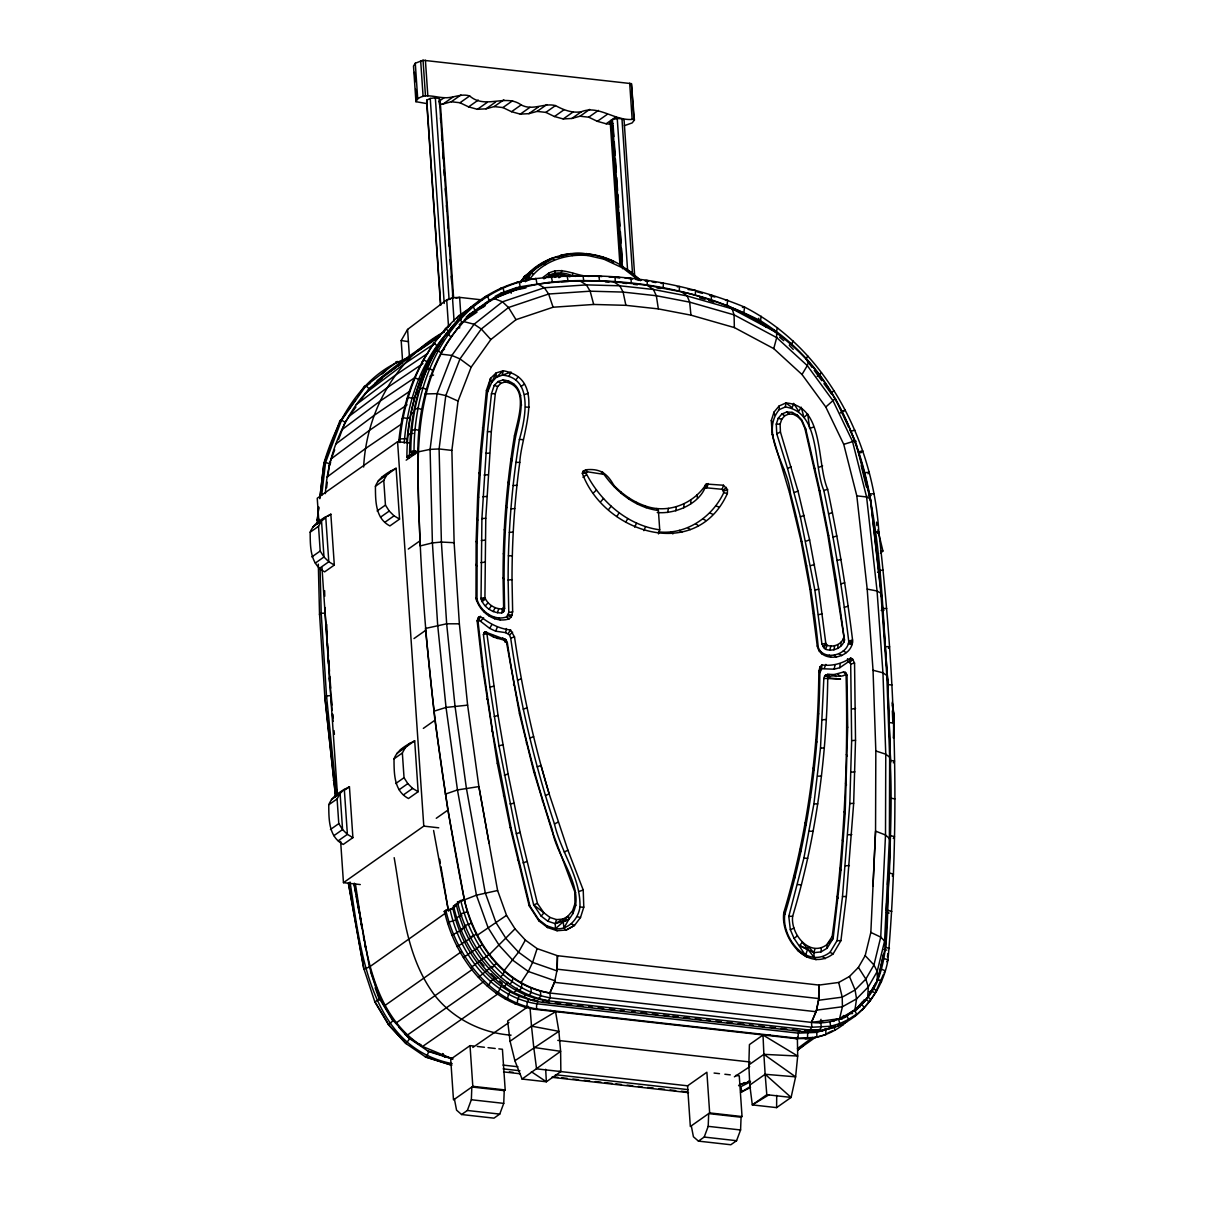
<?xml version="1.0" encoding="UTF-8"?>
<svg xmlns="http://www.w3.org/2000/svg" width="1205" height="1205" viewBox="0 0 1205 1205"><rect width="100%" height="100%" fill="white"/><g stroke="black" fill="none" stroke-linecap="round" stroke-linejoin="round"><path stroke-width="1.5" d="M331.978 710.378L325.169 613.179L321.193 613.24L319.536 614.716L318.316 564.121M851.649 740.698L850.7 663.94L849.163 661.891L847.883 662.163L839.825 667.706L834.161 669.197L821.735 668.73L819.837 672.751C819.234 754.39 808.254 836.104 784.817 914.399C781.202 937.475 806.793 970.115 830.019 952.327L837.083 940.638L842.491 896.58L849.796 803.599L851.649 740.698L855.52 740.247L854.556 663.127L852.688 659.24L850.73 658.02C841.843 663.669 832.61 666.245 821.9 664.964L820.093 666.742L818.843 671.17C818.27 752.718 807.199 834.312 783.837 912.516C780.012 937.641 807.501 973.369 833.137 953.878L840.924 940.653L846.347 896.475L853.667 803.298L855.52 740.247M852.568 641.994L852.568 640.096C846.392 589.486 838.108 539.147 827.639 489.245C816.267 462.81 824.823 405.889 785.946 402.952L779.138 405.964L774.032 412.08L771.321 420.485L772.209 434.538L789.486 492.649L800.964 540.759L809.941 589.185L817.261 646.031C821.072 663.594 850.64 659.09 852.568 641.994L848.712 642.175C846.648 655.746 822.955 660.958 818.255 647.296C813.074 595.27 803.675 543.711 790.36 493.176C788.673 466.591 759.195 433.755 779.274 409.595L785.359 406.959C821.072 412.487 812.998 464.934 823.843 490.54C834.297 540.322 842.551 590.555 848.712 641.045L848.712 642.175M844.464 640.232L836.285 580.433L828.694 535.592L819.897 490.872L805.784 429.085L801.807 419.912L797.333 415.107L792.047 412.351L786.699 411.99L781.834 414.038L778.219 418.271L776.276 424.115L776.758 433.785L787.528 468.414L800.346 516.84L814.896 590.209L821.946 644.178L825.425 649.254C832.806 651.95 842.446 648.049 844.464 640.232L827.76 534.764L818.978 490.119L804.88 428.362L801.536 420.635L797.77 416.614L793.357 414.309L788.944 413.993L784.786 415.725L781.744 419.265L780.102 424.175L780.448 432.053L797.996 491.053L809.624 539.915L818.722 589.109L825.802 643.289L827.202 645.338C833.423 647.522 840.985 644.615 843.5 638.454M875.824 750.986L875.553 831.134L870.838 932.414L865.175 955.625L858.412 967.404L849.465 976.487L838.71 982.467L819.023 985.072L557.448 955.701L537.114 948.606L525.365 940.096L515.032 928.844L506.537 915.348L497.605 890.51L478.882 786.594L467.615 705.151L459.361 623.813L454.134 542.717L451.875 450.399L458.051 401.054L471.155 367.179L490.827 339.554L515.996 319.671L553.095 307.23L593.673 304.458L625.892 305.332L658.352 308.902L690.947 315.153L734.357 327.579L773.746 348.622L802.003 374.499L825.787 407.004L843.756 444.359L856.815 495.858L867.193 589.109L873.038 670.266L875.824 750.986L885.765 754.194L889.652 757.237C892.212 795.692 890.329 834.493 889.441 873.053C886.021 908.389 890.6 945.533 878.099 979.409C867.992 1006.054 840.593 1026.283 811.447 1022.382L549.872 993.01C504.127 986.308 473.249 942.672 464.392 899.864C434.809 752.447 418.542 602.364 417.834 451.95C418.09 418.21 424.597 384.079 440.518 354.089L441 353.02C449.842 337.084 461.184 322.563 475.041 310.664L473.369 306.733C491.248 291.896 512.893 281.744 535.984 278.551L536.918 283.552L544.359 287.754L548.637 294.02L553.095 307.23M457.222 903.675L456.228 904.112C465.989 948.049 497.966 992.649 544.72 1000.406L809.76 1030.064L811.899 1027.232L811.447 1022.382L839.569 1018.677L854.932 1010.121L867.721 997.153L877.391 980.298L885.449 947.296L890.269 844.087L890.525 760.43L887.693 680.358C877.797 553.908 883.401 396.822 760.476 320.756C687.106 283.19 599.804 272.42 518.888 287.046M892.815 721.629L892.348 710.905M892.348 703.569L893.839 715.8L893.733 735.878L894.035 715.032L892.227 702.184M770.236 1035.11L763.006 1035.035L749.42 1044.599L748.832 1064.934L749.796 1085.087L752.312 1104.895L776.607 1107.621L776.713 1095.36M552.402 282L551.498 276.984L549.013 277.286C615.258 271.697 683.084 281.729 744.554 307.079C827.007 349.345 873.128 441.949 878.837 531.932C895.285 673.791 900.451 817.457 887.98 959.813C881.759 996.701 850.067 1034.116 809.76 1030.064M503.072 577.888C503.042 530.29 506.672 482.693 514.46 435.728C517.502 420.138 530.23 386.218 505.106 381.94L500.934 383.295L497.665 386.519L495.315 393.598L491.339 431.571L485.781 518.27L484.922 597.725C487.648 604.413 495.119 609.369 502.47 608.871L503.615 607.109L503.072 577.888L504.082 579.424L504.609 608.54L503.434 611.929L501.762 612.908C492.875 613.45 483.115 607.049 481.036 598.267L481.91 518.617L487.468 431.706L491.444 393.794L494.231 385.374L498.117 381.518L503.103 379.906C531.45 383.597 518.843 420.59 515.394 437.852C507.651 484.621 504.021 532.023 504.082 579.424M508.133 580.087C508.058 533.032 511.764 485.961 519.4 439.509C525.109 419.581 534.086 377.858 502.334 375.132L496.219 377.391L491.67 382.437L487.423 392.318L481.548 452.101L478.671 497.379L477.12 543.063L476.999 599.307C480.403 611.176 494.02 621.343 506.597 616.93L508.781 612.547L508.133 580.087L512.02 579.59C512.02 540.397 514.46 501.205 519.777 462.358C521.178 434.086 547.642 378.626 503.268 370.763L496.129 372.947L490.525 378.37L486.443 390.345L480.569 450.263L477.692 495.662L476.126 541.437L475.99 597.816C478.942 611.748 494.818 623.829 509.173 618.828L511.312 616.93L512.652 611.824L512.02 579.59M815.966 959.798L802.364 942.25L799.653 945.548L813.812 952.688L820.936 951.92L827.082 948.245L833.137 938.514L840.954 870.191L845.157 813.48L847.672 727.338L847.025 675.387L846.03 673.941C841.286 679.123 831.164 673.113 827.745 677.948C826.675 758.442 815.845 839.011 792.664 916.207C790.284 933.529 809.353 957.764 826.886 944.66L832.173 936.481C844.087 849.555 848.41 761.65 846.03 673.941L845.217 672.285L843.364 672.089L834.131 674.559L827.775 674.303L824.777 675.613L823.843 678.4L820.5 748.109L813.902 803.856L803.901 858.081L788.793 916.387L790.329 929.703L794.08 938.379L806.687 957.026L797.574 950.489L797.409 949.239M773.746 348.622L776.698 337.611L776.607 332.595L732.158 308.841L687.181 295.963L653.426 289.486L619.777 285.781L586.398 284.892L544.359 287.754L502.47 301.807L474.077 324.25L451.86 355.445L437.069 393.674L430.095 449.375L432.399 542.913L437.671 625.034L446.031 707.425L457.463 789.938L476.427 895.179L488.146 927.805L499.292 945.518L512.878 960.295L528.287 971.471L554.993 980.78L549.872 993.01C503.585 984.681 474.89 943.154 464.407 900.014L457.463 902.018C467.947 946.784 500.632 992.152 548.185 1000.692L550.324 997.861L549.872 993.01L554.556 982.346L557.237 969.197L557.448 955.701L557.011 970.899L532.61 962.388L518.527 952.191L506.115 938.695L495.933 922.488L485.223 892.694L466.35 787.934L454.978 705.829L446.663 623.798L441.392 542.054L439.102 448.953L445.79 395.571L459.979 358.909L481.277 329.01L508.51 307.501L548.637 294.02L590.149 291.188L623.106 292.077L656.333 295.737L689.667 302.139L734.071 314.851L776.698 337.611L807.29 365.612L833.032 400.798L852.462 441.226L866.591 496.957L877.059 590.977L882.949 672.797L885.765 754.194L885.509 835.005L880.735 937.113L873.956 964.934L865.838 979.093L855.098 989.983L842.205 997.153L818.587 1000.271L816.568 1010.152L811.447 1022.382L816.131 1011.718L818.813 998.568L819.023 985.072L818.587 1000.271M657.237 512.517C675.9 514.354 701.626 503.057 706.266 484.033L723.452 485.238L727.504 489.592L727.353 493.538C696.189 562.524 604.036 532.896 582.316 473.294L583.1 471.245L585.826 469.784C599.864 468.308 607.2 473.264 613.812 485.314C622.518 494.291 633.002 501.657 644.871 505.784C667.555 514.219 693.493 504.127 706.266 484.033M319.822 498.689L323.949 462.976C336.948 419.265 363.579 371.577 409.836 357.539M330.486 695.662L326.51 695.918L324.853 697.379L335.577 796.912M638.981 280.464L622.849 268.022L622.895 266.531C591.278 245.052 542.325 249.797 520.831 282.678M663.217 288.04L663.337 283.16L661.138 283.476M658.578 531.872C686.172 535.005 712.276 517.111 723.783 492.634L722.202 489.305L706.205 487.799M453.607 297.846L440.141 100.271L439.313 98.539L435.336 97.786L430.245 98.433L426.751 100.136L426.69 101.973L440.533 305.151M454.451 1099.246L456.559 1110.151L461.59 1114.52L467.344 1110.468L471.351 1099.743L471.833 1087L504.232 1090.63L505.196 1089.953L502.425 1049.284L498.825 1048.877M461.59 1114.52L493.975 1118.15L499.744 1114.098L503.735 1103.373L504.232 1090.63M691.293 1125.832L693.417 1136.752L698.433 1141.12L704.202 1137.053L708.194 1126.344L708.691 1113.601L741.075 1117.231L742.039 1116.553L739.268 1075.869L735.668 1075.463M698.433 1141.12L730.817 1144.75L736.571 1140.698L740.578 1129.974L741.075 1117.231M837.821 648.426L837.972 644.6M561.726 270.432L560.928 274.529L554.677 274.876L548.878 276.879L548.637 273.219C561.922 266.154 575.583 276.066 589.335 276.397M821.735 668.73L821.9 664.964M404.232 443.033C407.365 399.789 422.835 355.46 454.827 325.094M406.974 442.16C408.857 414.038 416.192 386.202 429.342 361.229L426.901 361.681L423.588 359.783C409.233 384.38 401.807 412.547 398.855 440.744L400.09 438.951C403.404 404.91 414.369 371.441 433.89 343.199L436.858 345.564L439.192 345.263L436.24 350.053M872.992 886.368L875.553 831.134L885.509 835.005L889.395 838.439L890.269 844.087M457.9 320.892C422.096 356.093 407.154 407.697 406.883 456.906L409.143 458.081M408.796 458.322L406.883 456.906L409.549 455.144C409.73 414.204 420.123 372.676 443.636 338.771L440.985 340.473M451.875 450.399L439.102 448.953L430.095 449.375L417.834 451.95L412.426 451.137L410.724 452.342L414.023 451.032C414.098 397.861 432.369 342.341 473.369 306.733L470.688 307.305C429.537 343.169 410.905 398.885 410.785 452.387L415.409 453.652M886.308 910.649L886.639 903.208M887.483 884.591L887.814 877.15M399.924 442.566L400.09 438.951L407.124 438.56M521.78 983.762L521.569 987.904L519.265 990.555M511.176 293.267L511.342 290.3M867.721 997.153L868.293 986.955L865.838 979.093L858.412 967.404M890.54 762.539L887.693 680.358L881.759 597.785L870.402 498.81C861.424 448.697 842.25 400.527 808.54 361.801C775.312 324.868 729.808 301.973 681.563 291.851L679.198 291.384L679.484 286.519L677.315 286.865M683.762 507.802L684.003 503.901M695.195 295.315L695.601 290.465L688.07 289.486M839.825 667.706L840.156 663.789M325.35 493.613C327.263 461.846 338.228 430.712 356.303 404.549C379.168 373.565 413.405 353.833 444.238 331.782M363.654 467.013C366.35 412.231 395.692 358.081 444.675 331.526M893.447 737.671L893.839 715.8L892.363 705.377M323.934 464.061L339.961 420.575L341.542 420.153L365.959 385.856L397.409 361.56L399.849 364.784M711.176 299.864L711.658 295.014L709.519 295.361L714.851 297.048M820.936 951.92L821.388 947.928M318.753 506.959L317.216 520.575L318.738 507.802M319.837 497.801L323.949 462.976L325.576 462.434L329.447 463.699L327.911 476.653M321.69 495.33L325.576 462.434L341.542 420.153L345.082 422.232L338.56 439.509M326.6 487.769L327.248 482.211M706.492 487.679L706.958 483.687M893.508 738.288L893.914 734.899M743.967 311.824L744.554 307.079L742.431 307.441M679.198 291.384L647.221 285.284C584.952 277.933 511.357 272.887 463.684 321.569C408.073 382.542 417.879 470.025 420.138 545.94L432.399 542.913L441.392 542.054L454.134 542.717M883.295 954.375L879.951 971.622L876.984 980.132M675.809 510.86L676.336 506.853M887.407 956.875L887.844 953.637M854.932 1010.121L856.544 998.885L855.098 989.983L849.465 976.487M785.359 406.959L785.946 402.952L792.182 407.682L793.673 403.374L798.704 411.357L801.22 407.215L804.006 417.502L807.666 413.978L809.67 428.498L813.45 427.067M632.023 274.288L632.248 272.902L622.142 266.32M833.935 649.887L834.613 645.88M512.818 978.068L512.2 981.729L509.79 984.274M760.476 320.756L761.229 316.267M501.762 612.908L502.47 608.871M506.055 639.825L507.365 642.868C516.794 706.356 531.797 769.001 552.312 829.823C555.987 857.885 590.947 893.282 568.655 919.611L555.249 923.648L547.898 921.253L541.165 916.131L533.679 904.895L516.343 833.74L499.006 745.895L489.908 687.166L483.416 634.553L484.832 631.812L506.055 639.825L519.46 713.706L533.86 772.013L551.544 829.582L574.755 891.73L574.996 903.494L572.661 910.603L562.991 921.976L555.475 928.709L546.739 925.802L538.74 919.626L529.959 906.16L511.101 828.227L492.679 731.992L483.31 667.66L478.114 622.096L478.506 617.231L480.328 616.418C489.381 623.497 498.885 628.754 510.558 630.004L514.52 636.993C522.202 690.058 533.649 742.551 549.149 793.869L567.901 850.188L583.22 889.998L583.792 907.154L580.494 917.547L574.484 925.44L566.395 929.989L557.087 930.727L547.567 927.549L538.831 920.831L529.115 905.633L510.197 827.519L497.288 763.277L482.362 666.621L477.135 620.741L478.506 617.231M667.63 512.487L668.444 508.42M571.426 923.858L574.484 925.44L566.124 930.019L563.925 928.046L568.655 919.611L568.489 915.996L562.916 919.099L556.514 919.611L555.249 923.648L555.475 928.709C568.323 930.2 578.264 919.069 579.967 907.094C580.795 877.496 560.958 852.221 554.451 823.919C534.372 763.413 519.747 701.144 510.679 638.032L509.489 634.914L505.618 632.625L506.431 628.543M834.161 669.197L834.99 665.16M478.686 620.696L480.328 616.418M839.569 1018.677L842.431 1006.747L842.205 997.153L838.71 982.467M395.586 363.398L395.993 361.801L397.409 361.56M776.397 331.737L777.451 327.609M766.711 327.414L757.975 321.358L758.788 318.24M819.325 651.528L819.536 650.715M893.839 715.8L892.86 714.52M525.455 281.744C526.63 273.746 533.996 269.302 539.795 264.663M545.338 277.994C552.764 271.215 563.639 272.044 572.315 275.704L572.993 273.384M820.997 1019.325L819.987 1022.774L822.985 1020.575M829.748 650.022L830.953 645.985M814.279 957.764L813.812 952.688L815.017 948.636M521.855 281.127L524.356 276.532L537.114 266.877L545.79 262.479L537.761 266.682M554.677 274.876L554.933 270.914M658.472 533.905L659.722 529.823L658.397 510.498L656.74 508.48M722.202 489.305L723.452 485.238M706.989 487.603L708.239 483.536M805.603 955.188L808.465 946.678L813.812 952.688M497.484 612.712L498.75 608.691M537.114 948.606L532.61 962.388L528.287 971.471L520.816 982.888M658.397 510.498C635.803 507.561 616.855 492.514 603.991 474.378L604.247 473.625M517.035 988.07L516.147 990.646L513.586 992.589C482.362 974.017 461.274 941.06 453.547 905.934L458.819 903.389M504.262 971.245L503.163 974.378L500.632 976.788M398.825 1027.202L408.796 1038.047L428.664 1051.528L427.142 1055.776L425.229 1056.77L451.89 1065.16M659.722 529.823C627.428 525.425 600.436 501.385 586.097 473.234L587.498 471.818L603.991 474.378M863.819 1000.06L866.199 999.698L869.257 1001.852L875.207 992.965L883.416 974.484M329.447 463.699L334.659 449.887M329.372 465.913L330.652 462.494M791.625 344.555L793.026 340.894M620.003 265.793L610.227 122.262L610.98 120.364L620.891 265.748M849.163 661.891L850.73 658.02M453.366 906.401L456.228 904.112M824.22 668.398L825.877 664.407M643.877 530.652L645.534 526.675M479.394 620.379L489.667 628.392L495.632 631.179L497.304 627.233M825.425 649.254L827.202 645.338M507.983 982.271L504.308 986.534M493.191 611.628L495.029 607.742M790.54 342.838L789.335 345.398L793.267 349.405M634.643 527.097L636.556 523.196M509.143 375.93L511.056 372.074L502.334 375.132L503.268 370.763L496.219 377.391L496.129 372.947L491.67 382.437L490.525 378.37L487.423 392.318L486.443 390.345M875.628 983.385L866.199 999.698L854.993 1011.417M499.894 295.571L501.144 293.101L517.216 287.377L515.921 289.938L495.376 297.966M310.167 532.203C313.601 523.226 322.729 518.331 330.848 514.204L334.312 565.055L324.657 571.848C309.926 564.196 310.288 546.588 310.167 532.203L318.527 526.329L321.524 520.861L325.727 516.719L328.799 561.771L334.312 565.055M375.418 486.278C378.852 477.285 387.98 472.405 396.099 468.263L399.563 519.114L389.908 525.922C375.162 518.27 375.538 500.662 375.418 486.278L383.762 480.388L386.775 474.921L390.977 470.794M328.754 804.789C332.188 795.812 341.316 790.917 349.435 786.79L352.899 837.641L343.244 844.434C328.513 836.782 328.875 819.174 328.754 804.789L337.099 798.915L340.111 793.447L344.314 789.305L347.386 834.357L352.899 837.641M394.005 758.864C397.439 749.871 406.567 744.991 414.686 740.849L418.15 791.7L408.48 798.508C393.749 790.857 394.125 773.249 394.005 758.864L402.35 752.974L405.362 747.507L409.549 743.365M547.898 921.253L549.947 917.442L556.514 919.611M525.365 940.096L518.527 952.191L504.052 970.733M402.59 361.123L401.19 340.548L407.576 329.432L446.694 299.879L452.493 297.725L459.632 297.379L482 299.894M625.621 522.352L627.79 518.587M805.964 359.09L807.772 355.987M489.667 628.392L491.851 624.672M809.142 1030.893L807.651 1033.438L807.471 1038.529L795.737 1038.605L534.161 1009.233C487.046 1001.069 454.616 956.107 444.57 911.733L445.82 910.272L450.881 909.534M799.804 1030.591L798.282 1033.137L798.041 1038.303L795.737 1038.605M802.003 374.499L807.29 365.612L808.54 361.801L806.717 360.084L812.11 367.45M616.87 516.493L619.129 512.773M534.161 1009.233L536.466 1008.931L536.707 1003.765L538.228 1001.219L528.784 999.412L527.248 1001.958L526.916 1007.019L524.642 1007.35M431.315 358.036L433.288 354.842M422.112 361.952L433.89 343.199M427.233 103.675L415.936 101.687L413.496 66.094L415.288 63.232L423.045 60.25L631.42 83.642L634.417 120.048L632.173 122.91L624.401 125.666M415.936 101.687L417.713 98.825C425.636 93.056 435.397 97.409 444.148 97.68C452.929 98.464 460.913 93.116 469.649 95.948C485.344 109.76 505.302 93.433 521.178 104.895C532.459 111.131 543.967 102.636 555.475 105.588C563.428 109.866 572.3 113.466 581.488 111.673C599.382 104.669 615.288 121.826 633.845 119.25L634.417 120.048M496.219 963.367L491.926 968.217M886.76 961.726L887.98 959.813L884.018 958.532M892.257 876.02L893.462 874.152L889.441 873.053M528.784 999.412L519.37 996.324L517.773 998.794L517.231 1003.629L515.017 1004.021M884.048 972.736L885.329 970.763L881.563 969.287M880.207 983.22L881.548 981.171L878.099 979.409M893.282 838.484L894.502 836.647L890.48 835.668M489.049 609.263L491.429 605.693M587.919 255.535C566.802 253.547 543.515 260.822 530.501 278.129L526.886 277.316L530.155 272.451L542.913 262.795L551.589 258.397L571.486 253.863L587.302 253.788L587.919 255.535L603.735 259.12L622.849 268.022M521.087 281.398L524.356 276.532L530.155 272.451L533.273 273.987M508.179 633.529L510.558 630.004M406.733 399.232L408.058 397.288L411.99 398.328L414.625 397.62M413.511 379.906L414.897 377.858L418.557 379.304L421.087 378.716M749.781 1086.865L740.578 1092.498L750.534 1087.422M457.207 318.12L458.969 315.574L479.545 301.536M401.792 419.566L403.057 417.728L407.215 418.421L409.911 417.623M893.312 762.825L894.532 761.063L890.525 760.43M862.434 1009.82L870.808 999.608L868.112 997.047M339.825 421.87L346.197 412.938M348.305 409.956L355.731 399.548M357.84 396.565L364.452 386.172L365.959 385.856L369.031 388.597L382.241 378.4M345.082 422.232L355.957 406.944M360.325 400.828L369.031 388.597M519.37 996.324L510.122 991.956L508.42 994.336L507.546 998.809L505.407 999.291M854.782 1016.553L864.106 1007.455L861.861 1004.428M846.513 1022.081L848.41 1019.49L856.574 1014.068L854.782 1010.603M837.746 1026.314L839.719 1023.617L848.41 1019.49L847.025 1015.604M828.558 1029.025L830.637 1026.268L839.719 1023.617L838.725 1019.355M819.189 1030.275L821.313 1027.458L820.786 1022.684M888.416 648.365L889.636 646.754L885.66 646.618M538.65 998.779L540.804 995.963L540.427 991.203M608.54 509.595L611.176 506.205M389.471 1023.407L388.477 1024.672L405.618 1043.319L425.892 1057.162L451.016 1065.069M432.309 345.504L445.76 328.423L458.969 315.574L461.259 318.888M449.465 331.511L455.309 324.266L452.688 325.937M515.71 379.997L518.376 376.683M877.601 533.469L878.837 531.932L874.875 532.173M528.95 995.375L531.179 992.634L531.028 988.115M510.122 991.956L501.175 986.277L498.072 992.528L496.038 993.116M868.022 473.776L869.257 472.27L865.371 472.631M380.042 998.599L393.176 1020.514L409.745 1038.544L406.07 1043.575L388.477 1024.672L374.875 1001.973L380.042 998.599L369.393 966.997L354.285 883.16M844.283 1017.623L857.568 1007.455L862.78 1001.295M541.165 916.131L543.922 912.878L537.43 903.389L520.138 832.399L508.103 774.002L498.042 715.454L486.684 632.038M491.926 966.395L478.43 977.345M819.249 375.222L821.479 372.691M849.932 662.389L852.688 659.24M447.642 923.572L448.923 922.126L455.761 919.957L452.764 908.209L455.385 906.371L453.547 905.934M600.662 501.717L603.539 498.554M515.032 928.844L489.26 954.646M485.344 605.799L488.206 602.681M823.602 647.883L826.088 644.148M817.186 376.412L818.933 374.544M480.72 620.937L483.657 617.849M393.176 1020.514L388.748 1024.717L375.011 1001.807M451.845 935.276L462.358 929.582M803.343 1045.563L797.755 1050.097M840.096 1019.189L843.756 1015.484M450.655 324.476L444.088 330.848L445.76 328.423L448.396 331.3M459.256 324.732L461.801 322.277M464.362 319.822L470.748 313.692M593.372 492.981L596.43 490.043M488.838 954.45L483.913 958.608M723.407 490.149L726.419 487.347M880.418 553.291L882.919 551.031L877.888 529.884M457.087 946.708L472.014 937.309M805.151 1038.846C820.545 1037.972 835.592 1032.007 846.889 1021.433M841.677 1019.355L845.925 1015.649M844.554 1017.562L850.218 1012.637M845.744 1016.96L852.824 1010.799M825.787 407.004L835.366 398.509L848.516 427.082M509.489 634.914L512.637 632.218M484.546 957.478L470.553 967.856M843.711 411.206L845.172 410.001L842.099 411.432M482.015 601.672L485.314 599.096M365.627 386.534L369.905 383.235M381.322 374.424L385.6 371.11M377.09 380.705L385.962 373.851M513.586 992.589L532.67 1000.512L542.175 1002.364L803.75 1031.736L813.149 1031.992L815.695 1030.034L819.4 1029.567M813.149 1031.992L822.428 1030.832L824.973 1028.889M532.67 1000.512L535.231 998.553M794.08 938.379L797.379 935.833M542.175 1002.364L544.72 1000.406M803.75 1031.736L806.296 1029.778L815.695 1030.034M463.398 957.598L477.888 947.748M523.106 997.228L525.651 995.285M397.861 366.079L402.365 362.675M417.382 351.363L438.469 336.225M523.904 278.039L528.121 274.861M374.725 383.431L413.601 354.134L439.961 336.421M365.1 393.417L403.886 364.196L434.93 343.305M356.303 404.549L395.044 375.418L427.685 353.426M348.471 416.764L387.136 387.724L422.91 363.594M441.617 351.257L444.54 349.073M341.587 429.974L380.223 401.024L414.46 377.888M335.758 444.058L374.333 415.228L410.152 390.977M330.983 459L369.528 430.29L407.064 404.82M831.375 392.71L834.026 390.736M326.932 477.135L365.431 448.576L401.461 424.055M470.688 307.305C489.23 291.806 511.899 281.337 535.984 278.551M582.994 477.316L586.353 474.83M521.072 386.519L524.416 384.064M815.966 1036.948L797.755 1049.901M465.808 311.794L468.685 309.685M497.981 977.406L495.391 979.303L495.225 977.601L491.203 973.67M833.288 1021.463L836.3 1019.249M797.454 1048.591L812.592 1037.46M508.962 1022.518L472.812 1047.461M548.637 273.219L543.094 277.255L544.027 278.927M498.945 993.161L422.563 1046.482C368.61 1012.155 364.663 940.442 355.355 883.717M467.54 315.815L473.234 311.794M468.82 315.002L489.094 300.557L504.202 292.544L520.214 286.911L519.235 282L516.719 282.316M483.717 981.638L407.441 1035.035M472.45 969.377L396.249 1022.864M438.635 101.566L444.148 97.68M439.644 104.202L443.094 104.007L452.749 97.213M443.094 104.007L451.273 101.762L460.928 94.969M451.273 101.762L459.979 102.741L469.649 95.948M459.979 102.741L468.609 106.883L478.264 100.075M468.609 106.883L477.406 109.309L487.061 102.5M477.406 109.309L485.992 108.827L495.647 102.033M485.992 108.827L494.186 106.582L503.841 99.789M494.186 106.582L502.907 107.561L512.562 100.768M502.907 107.561L511.523 111.704L521.178 104.895M511.523 111.704L520.304 114.129L529.974 107.32M520.304 114.129L528.905 113.647L538.56 106.853M528.905 113.647L537.099 111.402L546.754 104.609M537.099 111.402L545.82 112.381L555.475 105.588M545.82 112.381L554.451 116.524L564.106 109.715M554.451 116.524L563.232 118.949L572.902 112.14M563.232 118.949L571.818 118.467L581.488 111.673M571.818 118.467L580.012 116.222L589.667 109.414M580.012 116.222L588.733 117.201L598.388 110.393M588.733 117.201L597.349 121.328L607.004 114.535M597.349 121.328L606.145 123.769L615.8 116.96M546.091 261.862L550.444 258.789M521.373 280.614L527.172 276.532M558.969 256.981L561.861 254.948M548.772 277.602C554.662 272.797 563.383 273.957 569.92 276.804M551.062 277.692L555.415 274.62M554.948 277.406L559.301 274.348M558.939 277.768L563.277 274.71M408.796 442.943L397.575 441.693L317.246 498.237L318.903 522.624M409.263 455.234L406.883 456.906L410.574 454.842L412.999 455.354M412.125 453.517L415.77 450.956M406.703 457.569L410.574 454.842M406.175 460.159L417.834 451.95L414.023 451.032M312.848 526.977L321.524 520.861L323.979 556.981L328.799 561.771L319.671 568.203M322.579 520.033L325.335 518.09M328.091 516.147L330.848 514.204M378.084 481.036L386.775 474.921M387.814 474.107L396.099 468.263M311.854 556.921L320.199 551.031L318.527 526.329M377.105 510.98L385.449 505.106L383.762 480.388M315.288 563.096L323.979 556.981L320.199 551.031M380.539 517.171L389.23 511.056L394.05 515.83L399.563 519.114M384.907 522.262L394.05 515.83M408.284 549.058L419.882 540.909M413.993 638.56L425.576 630.396L425.455 628.453L446.663 623.798L459.361 623.813M423.332 728.392L434.915 720.229L425.576 630.396M331.42 799.563L340.111 793.447L342.566 829.567L347.386 834.357L338.259 840.789M345.293 789.697L349.435 786.79M396.671 753.622L405.362 747.507M406.401 746.678L414.686 740.849M330.441 829.507L338.786 823.617L337.099 798.915M395.677 783.566L404.037 777.692L402.35 752.974M333.875 835.683L342.566 829.567L338.786 823.617M399.126 789.757L407.802 783.627L412.622 788.416L418.15 791.7M403.494 794.848L412.622 788.416M340.638 841.421L343.455 882.678L423.783 826.118L438.74 827.805M436.27 818.285L447.868 810.122L434.915 720.229M460.009 901.581L462.434 899.864M449.902 910.076L454.255 907.004M461.063 951.935L384.907 1005.512M495.225 977.601L490.661 981.518L488.914 985.042L487.001 985.765M473.625 1046.045L470.025 1045.639L450.7 1059.24L453.487 1099.924L472.812 1086.323L505.196 1089.953M528.377 1006.386L507.636 1020.981L510.077 1041.241L514.896 1060.731L522.081 1079.047L546.362 1081.774L560.852 1071.576L560.626 1051.317L558.879 1031.329L555.565 1011.748L550.414 1010.468M510.077 1041.241L531.51 1026.148L555.565 1011.748M514.896 1060.731L558.879 1031.329L531.51 1026.148L530.125 1008.811M522.081 1079.047L560.626 1051.317L533.77 1047.446L531.51 1026.148M748.832 1064.934L763.88 1054.345L797.695 1056.032L795.616 1076.848L791.098 1097.424L776.607 1107.621M709.655 1112.908L690.329 1126.524L687.558 1085.841L706.883 1072.239L709.655 1112.908L742.039 1116.553M749.796 1085.087L765.145 1074.273L795.616 1076.848L763.88 1054.345L763.006 1035.035L797.695 1056.032L797.364 1037.249M763.88 1054.345L765.145 1074.273L791.098 1097.424L766.802 1094.697L752.312 1104.895L769.121 1094.727M822.744 646.618L826.118 644.283M445.443 913.164L369.393 966.997L363.85 969.257L348.381 883.416M477.15 935.351L506.537 915.348M460.762 929.401L465.883 926.69M456.605 917.743L461.846 915.167M476.638 948.199L482.181 944.72M466.305 316.99L484.772 306.145M464.678 320.455L477.014 312.14M469.98 314.505L475.583 310.754M385.148 374.68L396.355 367.209M407.862 435.276L410.544 433.484L413.164 433.423M734.387 1076.833L749.706 1066.696M410.754 414.143L413.436 412.381M739.343 1084.304L746.528 1082.858L749.631 1080.825M415.65 393.884L418.316 392.137M422.337 374.65L425.004 372.917M430.863 356.816L433.514 355.083M470.236 937.189L476.306 934.297M555.249 923.648L562.916 919.099L563.925 928.046M746.528 1082.858L749.6 1081.036M464.889 925.666L471.396 923.226M533.996 268.745L536.361 267.45M495.074 296.34L501.144 293.101M481.533 600.572L485.118 598.659M484.802 303.585L490.842 300.376M487.603 302.907L477.451 308.751L484.997 304.745M474.68 310.98L485.238 305.362M460.626 913.872L467.404 911.763M464.407 900.014L457.538 902.033L458.789 902.425M564.271 852.055L567.901 850.188M840.292 412.954L842.581 411.779M738.59 1085.705L744.795 1082.527M750.549 1081.744L741.03 1086.594L741.542 1091.082M320.093 568.926L321.193 613.24L326.51 695.918L334.93 778.867L333.273 780.313L334.885 780.569M554.451 823.919L558.126 822.172M827.91 1032.941L832.248 1030.862M776.758 433.785L780.448 432.053M835.743 1026.253L822.428 1030.832M381.834 477.21L384.907 475.794M316.599 523.151L319.656 521.72M400.421 749.796L405.016 747.657M335.186 795.737L339.78 793.583M445.263 911.959L443.937 911.537L452.764 908.209M450.052 909.474C459.286 952.688 490.601 996.671 536.707 1003.765L798.282 1033.137L816.839 1032.369L830.757 1027.639M548.155 277.135L551.679 275.553M545.443 795.526L549.149 793.869L540.97 765.371L537.234 766.892M478.596 620.876L479.575 620.439M787.528 468.414L791.248 466.802M790.329 929.703L794.035 928.091M411.809 430.697L415.017 429.372L418.783 430.366M562.901 921.991L568.655 919.611M414.776 409.474L417.939 408.194L421.554 409.429M794.246 492.559L797.996 491.053M537.43 903.389L533.679 904.895L549.947 917.442M723.828 491.053L727.504 489.592M524.567 394.622L528.317 393.207M523.091 862.916L526.856 861.485M419.777 389.034L422.895 387.859L426.269 389.411M800.346 516.84L804.112 515.424M529.823 738.093L533.589 736.677M843.756 444.359L855.64 440.684L855.836 442.295L850.143 430.456M818.813 467.284L822.593 465.913M516.343 833.74L520.138 832.399M579.439 891.339L583.22 889.998M426.615 369.604L429.658 368.534L432.731 370.507M523.241 709.143L527.037 707.832M445.338 794.125L457.463 789.938L478.882 786.594L489.094 843.259M805.814 541.226L809.624 539.915M823.843 490.54L827.639 489.245M430.049 376.231L433.544 375.056M828.588 513.842L832.384 512.592M435.306 351.529L438.274 350.565L441 353.02M481.187 599.427L484.982 598.207M504.293 775.207L508.103 774.002M433.875 711.251L446.031 707.425L467.615 705.151M810.679 565.672L814.49 564.482M517.502 680.087L521.328 678.897M833.001 537.174L836.797 535.984M499.006 745.895L502.831 744.75M837.083 560.521L840.909 559.391M814.475 1037.641L826.012 1034.568L825.726 1029.959M814.896 590.209L818.722 589.109M456.303 328.799L459.828 327.79M445.609 334.93L448.471 334.116L450.836 337.069M851.453 431.119L854.857 430.155M840.849 583.898L844.69 582.813M494.216 716.538L498.042 715.454M510.679 638.032L514.52 636.993M844.298 607.275L848.139 606.251M489.908 687.166L493.749 686.157M818.481 614.731L822.337 613.737M457.478 320.168L460.25 319.476L462.268 322.94M848.712 641.045L852.568 640.096M840.412 1025.44L843.063 1024.807M483.416 634.553L487.287 633.664L493.689 637.144L505.889 640.668L504.684 641.075L502.816 637.807M821.946 644.178L825.802 643.289M634.749 276.773L624.085 120.199L621.961 118.738L617.246 118.512L612.396 119.611L622.563 268.73M858.939 453.05L861.635 452.447M850.7 663.94L854.556 663.127M515.921 289.938L525.952 287.92M869.272 991.685L871.757 991.203L875.207 992.965L876.653 990.811L873.565 988.672M450.399 299.156L446.694 299.879L448.531 326.796M455.942 298.087L459.632 297.379L460.852 315.333M508.781 612.547L512.652 611.824M613.405 262.961L613.255 261.38C596.897 254.044 578.31 250.986 560.717 255.324L563.051 257.298M509.956 803.946L513.872 803.238M497.605 890.51L476.427 895.179L464.392 899.864L447.868 810.122M485.103 296.656L487.724 296.189L489.094 300.557M859.225 451.604L862.931 451.001M725.5 300.406L727.624 300.075L727.112 304.91L732.158 308.841L734.071 314.851L734.357 327.579M500.512 288.236L503.042 287.875L504.202 292.544M481.036 598.267L484.922 597.725M625.154 278.235L631.043 278.235L631.254 283.145M868.293 495.812L871.155 495.421M609.037 276.909L614.957 276.788L615.348 281.729M816.568 1010.152L842.431 1006.747L856.544 998.885L868.293 986.955L877.195 971.486L884.606 941.015L889.395 838.439L889.652 757.237L886.82 675.478L880.915 593.267L870.402 498.81L866.591 496.957L856.815 495.858M568.022 281.021L567.194 276.05L564.723 276.337L598.93 275.945L599.503 280.901M851.679 709.022L855.55 708.525M525.696 280.916L527.474 280.69C530.682 269.212 543.289 263.955 552.914 258.668L554.149 260.295M580.569 275.99L583.009 275.689L583.717 280.66M480.946 562.63L484.817 562.178M823.843 678.4L840.548 679.033L827.745 677.948M877.571 572.239L880.418 571.923M481.262 540.563L485.148 540.141M857.568 1007.455L859.813 1007.214M546.001 282.783L549.435 282.437M533.499 278.852L551.498 276.984M851.016 772.224L854.902 771.848M481.91 518.617L485.781 518.27M881.186 610.438L884.048 610.197M509.323 532.384L513.194 532.083M849.796 803.599L853.667 803.298M822.473 719.792L826.344 719.49M482.828 496.761L486.715 496.475M484.079 475.011L487.95 474.755M869.859 493.96L873.821 493.704M847.959 834.794L851.83 834.553M561.59 281.699L568.564 281.398M485.615 453.336L489.486 453.125M510.89 508.826L514.746 508.615M491.444 393.794L495.315 393.598M788.793 916.387L792.664 916.207M850.474 1013.631L852.583 1013.526M820.5 748.109L824.356 747.944M845.518 865.777L849.389 865.612M611.04 276.819L620.033 277.602M409.549 455.144L413.541 454.978L414.023 453.607L410.785 452.387M879.123 570.372L883.084 570.221M487.468 431.706L491.339 431.571M842.491 896.58L846.347 896.475M513.089 485.449L516.945 485.374M425.109 393.93L437.069 393.674L445.79 395.571L458.051 401.054M582.316 473.294L586.097 473.234M817.638 776.156L821.479 776.095M508.374 555.791L512.291 555.761M882.738 608.51L886.699 608.495M515.936 462.358L519.777 462.358M837.083 940.638L840.924 940.653M813.902 803.856L817.743 803.886M776.276 424.115L780.102 424.175M579.967 907.094L583.792 907.154M519.4 439.509L523.241 439.599M809.323 831.179L813.149 831.314M596.55 276.246L601.898 276.532M605.467 281.834L608.992 282.015M848.621 642.822L852.417 643.033M525.546 407.034L529.356 407.275M803.901 858.081L807.696 858.337M887.934 684.651L891.926 684.952M880.493 550.836L882.919 551.031M612.607 277.105L619.777 277.752M623.166 283.16L626.721 283.476M797.62 884.53L801.415 884.892M606.145 123.769L611.583 124.371M506.401 641.873L504.714 641.678L507.365 642.868M343.455 882.678L360.28 884.56M557.237 969.197L818.813 998.568M554.556 982.346L816.131 1011.718M545.699 1002.048L549.435 1002.47M555.038 1003.102L560.641 1003.735M566.245 1004.352L571.863 1004.985M577.466 1005.618L583.069 1006.25M588.673 1006.883L592.408 1007.29M598.011 1007.922L603.615 1008.555M609.218 1009.188L614.836 1009.82M620.439 1010.438L624.175 1010.859M631.646 1011.703L635.381 1012.125M640.985 1012.757L646.588 1013.375M652.191 1014.008L657.81 1014.64M663.413 1015.273L669.016 1015.905M672.751 1016.312L678.355 1016.945M683.958 1017.577L689.561 1018.21M695.164 1018.843L700.783 1019.46M706.386 1020.093L710.122 1020.514M715.725 1021.147L721.328 1021.78M726.931 1022.397L732.535 1023.03M738.138 1023.663L743.756 1024.295M749.359 1024.913L753.095 1025.335M758.698 1025.967L764.301 1026.6M769.905 1027.232L775.508 1027.85M781.111 1028.483L786.729 1029.115M792.333 1029.748L797.936 1030.38M511.086 1035.155C482.015 1033.107 453.411 1018.888 435.171 995.902C405.031 956.228 402.515 904.88 394.171 857.674M557.794 1040.397L750.233 1062.012M477.225 1046.452L484.425 1047.265M488.025 1047.657L495.225 1048.471M714.083 1073.053L719.475 1073.655M724.868 1074.258L730.275 1074.86M560.852 1071.576L536.556 1068.85L533.77 1047.446M502.997 1065.084L517.939 1066.756M559.045 1071.381L687.965 1085.856M503.118 1068.865L519.942 1070.763M555.43 1074.74L688.085 1089.636M509.369 1071.908L513.119 1072.33M552.342 1076.728L557.96 1077.36M561.696 1077.782L567.299 1078.415M572.902 1079.047L578.505 1079.665M584.109 1080.298L589.712 1080.93M595.315 1081.563L600.933 1082.18M604.669 1082.602L612.14 1083.446M615.875 1083.867L621.479 1084.5M627.082 1085.118L632.685 1085.75M638.288 1086.383L642.039 1086.805M647.642 1087.437L653.246 1088.055M658.849 1088.687L664.452 1089.32M670.055 1089.953L675.659 1090.585M681.262 1091.203L686.88 1091.835M503.554 1071.893L520.364 1073.791M552.131 1077.345L688.522 1092.664M471.351 1099.743L503.735 1103.373M708.194 1126.344L740.578 1129.974M467.344 1110.468L499.744 1114.098M704.202 1137.053L736.571 1140.698M889.576 722.593L893.568 723.06M440.518 354.089L451.86 355.445L459.979 358.909L471.155 367.179M633.83 284.335L637.385 284.817M628.739 278.551L632.339 279.033M635.939 279.515L641.331 280.238M495.632 631.179L505.618 632.625M508.48 614.671L512.155 615.213M401.19 340.548L408.435 341.633M542.913 262.795L545.699 264.588M648.531 281.322L644.931 280.705L647.19 280.388L647.221 285.284L653.426 289.486L656.333 295.737L658.352 308.902M652.131 281.94L655.731 282.557M656.966 287.905L660.536 288.522M886.217 912.516L889.124 913.059M867.193 589.109L877.059 590.977L880.915 593.267L881.759 597.785M883.913 949.555L886.82 950.112M890.811 798.117L894.833 798.93M848.32 643.801L851.965 644.6M572.315 275.704L575.538 276.427M326.495 697.755L324.853 697.379L319.536 613.993M570.281 253.562L572.345 255.596M723.783 492.634L727.353 493.538M873.038 670.266L882.949 672.797L886.82 675.478L887.693 680.358M463.684 321.569L474.077 324.25L481.277 329.01L490.827 339.554M576.939 916.613L580.494 917.547M586.248 253.502L587.302 253.788M560.928 274.529L567.796 276.412M697.032 291.821L702.379 293.342M699.713 297.831L705.046 299.352M778.219 418.271L781.744 419.265M887.769 910.272L891.79 911.462M613.255 261.38L602.5 257.177L603.735 259.12M889.471 948.501L885.449 947.296L884.606 941.015L880.735 937.113L870.838 932.414M427.323 1050.745L452.508 1058.683M428.664 1051.528L452.703 1059.09M452.146 1063.638C369.167 1047.326 360.551 949.404 350.037 882.015M708.6 300.361L713.932 302.033M494.231 385.374L497.665 386.519M551.544 829.582L552.312 829.823M420.982 1044.645L417.502 1043.425L404.82 1034.252M583.1 471.245L586.398 472.405M483.973 632.505L487.287 633.664L484.832 631.812M507.938 615.725L511.312 616.93M772.209 434.538L772.992 434.824M824.777 675.613L829.386 677.526L827.775 674.303M715.634 505.784L718.978 507.079M476.547 600.828L477.331 601.129M493.267 298.177L502.47 301.807L508.51 307.501L515.996 319.671M729.612 307.501L741.421 312.351L757.975 321.358M422.563 1046.482L452.734 1058.939M807.335 949.404L799.653 945.548M610.227 122.262L612.999 123.513M542.295 800.903L543.109 801.28M709.609 512.818L712.773 514.309M830.019 952.327L833.137 953.878M843.184 650.986L846.272 652.553M782.858 468.745L783.672 469.182M519.912 394.969L520.741 395.421M785.615 929.808L786.443 930.275M702.892 518.858L705.859 520.53M781.834 414.038L784.786 415.725M533.86 772.013L534.704 772.51M529.115 905.633L529.959 906.16M809.941 589.185L810.86 589.757M789.486 492.649L790.36 493.176M579.485 280.629L586.398 284.892L590.149 291.188L593.673 304.458M848.998 661.922L850.052 662.584M498.117 381.518L500.934 383.295M825.741 674.725L828.498 676.487M613.3 281.548L619.777 285.781L623.106 292.077L625.892 305.332M531.39 1071.742L546.362 1081.774L545.669 1069.272M629.01 271.02L639.945 279.756M526.254 742.943L527.112 743.53M843.364 672.089L846.03 673.941L845.217 672.285M795.526 516.644L796.415 517.276M839.042 653.788L841.677 655.656M628.92 270.989L631.254 272.676M517.532 859.557L518.406 860.189M695.707 523.738L698.343 525.636M681.563 291.851L687.181 295.963L689.667 302.139L690.947 315.153M506.597 616.93L509.173 618.828M814.143 467.826L815.047 468.489M687.739 527.685L690.269 529.613M510.197 827.519L511.101 828.227M822.744 956.785L825.199 958.728M519.46 713.706L520.349 714.414M499.503 981.021L502.349 983.295M501.175 986.277C478.988 970.176 463.684 945.955 455.761 919.957M476.261 599.744L477.15 600.452M804.88 428.362L805.784 429.085M574.755 891.73L575.644 892.453M800.964 540.759L801.867 541.497M818.978 490.119L819.897 490.872M779.575 337.159L783.747 340.699M503.464 795.436L504.383 796.219M823.512 512.426L824.431 513.225M679.439 530.381L681.759 532.384M837.731 674.032L840.005 676.035M640.473 280.675L632.429 273.52L640.397 280.388M786.699 411.99L788.944 413.993M827.76 534.764L828.694 535.592M513.511 684.365L514.445 685.193M805.753 564.934L806.687 565.778M497.288 763.277L498.222 764.121M773.459 329.628L776.607 332.595M834.327 655.219L836.451 657.237M831.706 557.117L832.64 558.005M491.73 731.074L492.679 731.992M670.808 531.887L672.872 533.905M835.351 579.469L836.285 580.433M834.131 674.559L836.134 676.592M503.103 379.906L505.106 381.94M838.695 601.913L839.659 602.907M486.76 698.84L487.694 699.819M865.175 955.625L873.956 964.934L877.195 971.486L877.391 980.298M813.48 613.435L814.444 614.49M482.362 666.621L483.31 667.66M843.5 637.987L844.464 639.072M498.674 618.09L500.391 620.108M480.855 962.087L484.018 965.913M601.054 471.501L602.711 473.535M585.826 469.784L587.498 471.818M842.325 840.111L843.349 841.376M555.475 928.709L557.087 930.727M829.281 655.204L830.863 657.222M817.261 646.031L818.255 647.296M814.249 370.387L821.78 380.69M823.934 383.627L831.465 393.93M477.135 620.741L478.114 622.096M503.615 607.109L504.609 608.54M475.99 597.816L476.999 599.307M792.047 412.351L793.357 414.309M496.4 636.632L497.695 638.59M846.678 725.787L847.672 727.338M385.449 505.106L389.23 511.056M404.037 777.692L407.802 783.627M644.871 505.784L646.091 507.712M475.839 564.452L476.834 566.019M818.843 671.17L819.837 672.751M476.126 541.437L477.12 543.063M846.347 754.571L847.341 756.183M493.538 616.945L494.698 618.873M503.344 553.682L504.338 555.339M392.589 1020.424L379.741 998.975L370.492 971.501M845.503 783.235L846.497 784.907M476.743 518.512L477.737 520.168M817.683 712.17L818.677 713.902M504.262 529.643L505.257 531.375M477.692 495.662L478.671 497.379M844.178 811.748L845.157 813.48M508.495 380.75L509.534 382.618M478.957 472.917L479.952 474.695M492.664 635.276L493.689 637.144M505.844 505.799L506.823 507.651M480.569 450.263L481.548 452.101M815.86 740.262L816.839 742.114M839.975 868.308L840.954 870.191M783.837 912.516L784.817 914.399M482.497 427.73L483.476 429.628M636.632 502.395L637.566 504.202M813.164 768.067L814.128 770.01M508.073 482.181L509.037 484.124M837.144 896.324L838.108 898.282M443.199 1054.164L444.6 1056.996M442.672 1053.501L444.238 1056.649M602.364 471.953L603.223 473.716M771.321 420.485L772.285 422.443M832.173 936.481L833.137 938.514L826.886 944.66L827.082 948.245M546.739 925.802L547.567 927.549M510.935 458.819L511.884 460.852M809.624 795.526L810.573 797.59M514.46 435.728L515.394 437.852M574.996 903.494L575.93 905.633M805.226 822.623L806.16 824.792M821.072 652.236L821.765 653.923M520.635 402.877L521.569 405.136M800 849.329L800.918 851.604M488.567 614.43L489.2 616.086M846.181 673.173L847.025 675.387M628.453 497.665L629.07 499.292M793.929 875.568L794.803 877.948M375.147 987.754L379.56 1000.014M843.425 638.891L844.268 641.316M374.875 1001.973L363.88 968.745L348.411 882.858M504.94 638.71L505.437 640.201M861.214 465.657L866.425 486.91M797.333 415.107L797.77 416.614M603.133 472.45L603.539 473.911M445.82 910.272C456.168 955.068 488.959 1000.406 536.466 1008.931L798.041 1038.303L816.839 1037.264L816.839 1032.369M460.732 900.361C470.778 944.735 503.193 989.697 550.324 997.861L811.899 1027.232L830.637 1026.268L829.914 1021.674M856.288 444.073L871.185 502.862M504.127 610.845L503.434 607.923L503.434 611.929M620.997 492.077L621.343 493.508M774.032 412.08L774.725 415.002M572.661 910.603L573.324 913.586M843.289 639.298L843.937 642.31M513.707 383.928L513.993 385.329M433.604 830.501L448.456 911.085L440.955 866.666M354.315 884.711L360.656 919.897M361.334 923.602L361.997 927.308M363.669 936.571L364.332 940.277M364.995 943.982L365.672 947.687M353.893 883.672L355.55 892.86M356.213 896.55L359.195 913.089M359.858 916.764L360.521 920.439M361.169 924.115L361.831 927.79M363.488 936.978L364.151 940.653M364.814 944.328L365.476 948.004M439.72 859.255L440.337 862.961M820.093 666.742L820.605 669.844M705.271 484.967L705.814 488.176M834.342 1027.504L834.794 1030.335M334.93 778.867L337.234 795.481M335.577 796.279L324.868 696.701M483.958 610.649L484.109 611.884M332.761 714.264L333.137 717.909M332.354 714.053L333.092 721.418M334.026 730.607L334.403 734.282M847.552 658.713L847.883 662.163M840.834 642.28L841.12 645.744M538.74 919.626L538.831 920.831M765.145 1074.273L766.802 1094.697M876.577 522.157L876.848 525.561M613.812 485.314L613.902 486.504M327.474 643.199L328.423 656.318M328.694 660.069L329.507 671.306M329.914 676.939L330.712 688.176M331.255 695.677L331.932 705.046M631.42 83.642L633.845 119.25M629.688 83.19L632.113 118.798M621.961 118.738L632.505 273.46M617.246 118.512L627.669 271.366M613.134 125.38L613.887 136.557M614.279 142.145L615.168 155.204M615.424 158.924L616.312 171.984M616.689 177.572L617.578 190.616M617.834 194.351L618.722 207.396M619.099 212.984L619.988 226.028M620.379 231.631L621.132 242.808M621.524 248.396L622.413 261.455M439.313 98.539L452.914 297.981M439.328 101.084L439.569 104.82M440.473 117.864L440.714 121.585M441.602 134.644L441.994 140.232M442.883 153.276L443.259 158.864M444.027 170.056L444.404 175.644M445.293 188.688L445.669 194.291M446.437 205.468L446.814 211.071M447.703 224.115L447.959 227.835M448.847 240.895L449.239 246.483M450.128 259.527L450.504 265.115M451.273 276.307L451.649 281.895M452.538 294.939L452.794 298.674M452.493 297.725L454.074 321.072M435.336 97.786L449.058 299.111M430.245 98.433L444.223 303.479M425.41 60.25L427.835 95.858M426.751 100.136L440.729 305.166M423.045 60.25L425.47 95.858M420.666 60.717L423.091 96.325M415.288 63.232L417.713 98.825M414.535 72.36L415.168 81.729M415.68 89.215L416.312 98.584M470.025 1045.639L472.812 1086.323M407.576 329.432L409.534 358.156M397.575 441.693L423.783 826.118M321.976 567.63L337.445 794.532M697.168 494.668L697.409 498.237M829.161 674.514L829.402 678.264M329.266 678.34L329.507 682.09M875.945 540.503L876.095 544.208M326.721 624.431L327.127 635.698M779.138 405.964L779.274 409.595M324.612 590.631L324.748 596.264M325.034 607.546L325.169 613.179M318.964 522.774L318.873 519.069L317.231 519.792L317.307 524.265M690.811 499.909L690.827 503.675M331.104 699.262A2192.693 1814.112 54.9 0 1 330.803 695.526M329.809 682.512A2192.693 1814.112 54.9 0 1 329.417 676.924M328.543 663.925A2192.693 1814.112 54.9 0 1 328.302 660.204"/></g></svg>
